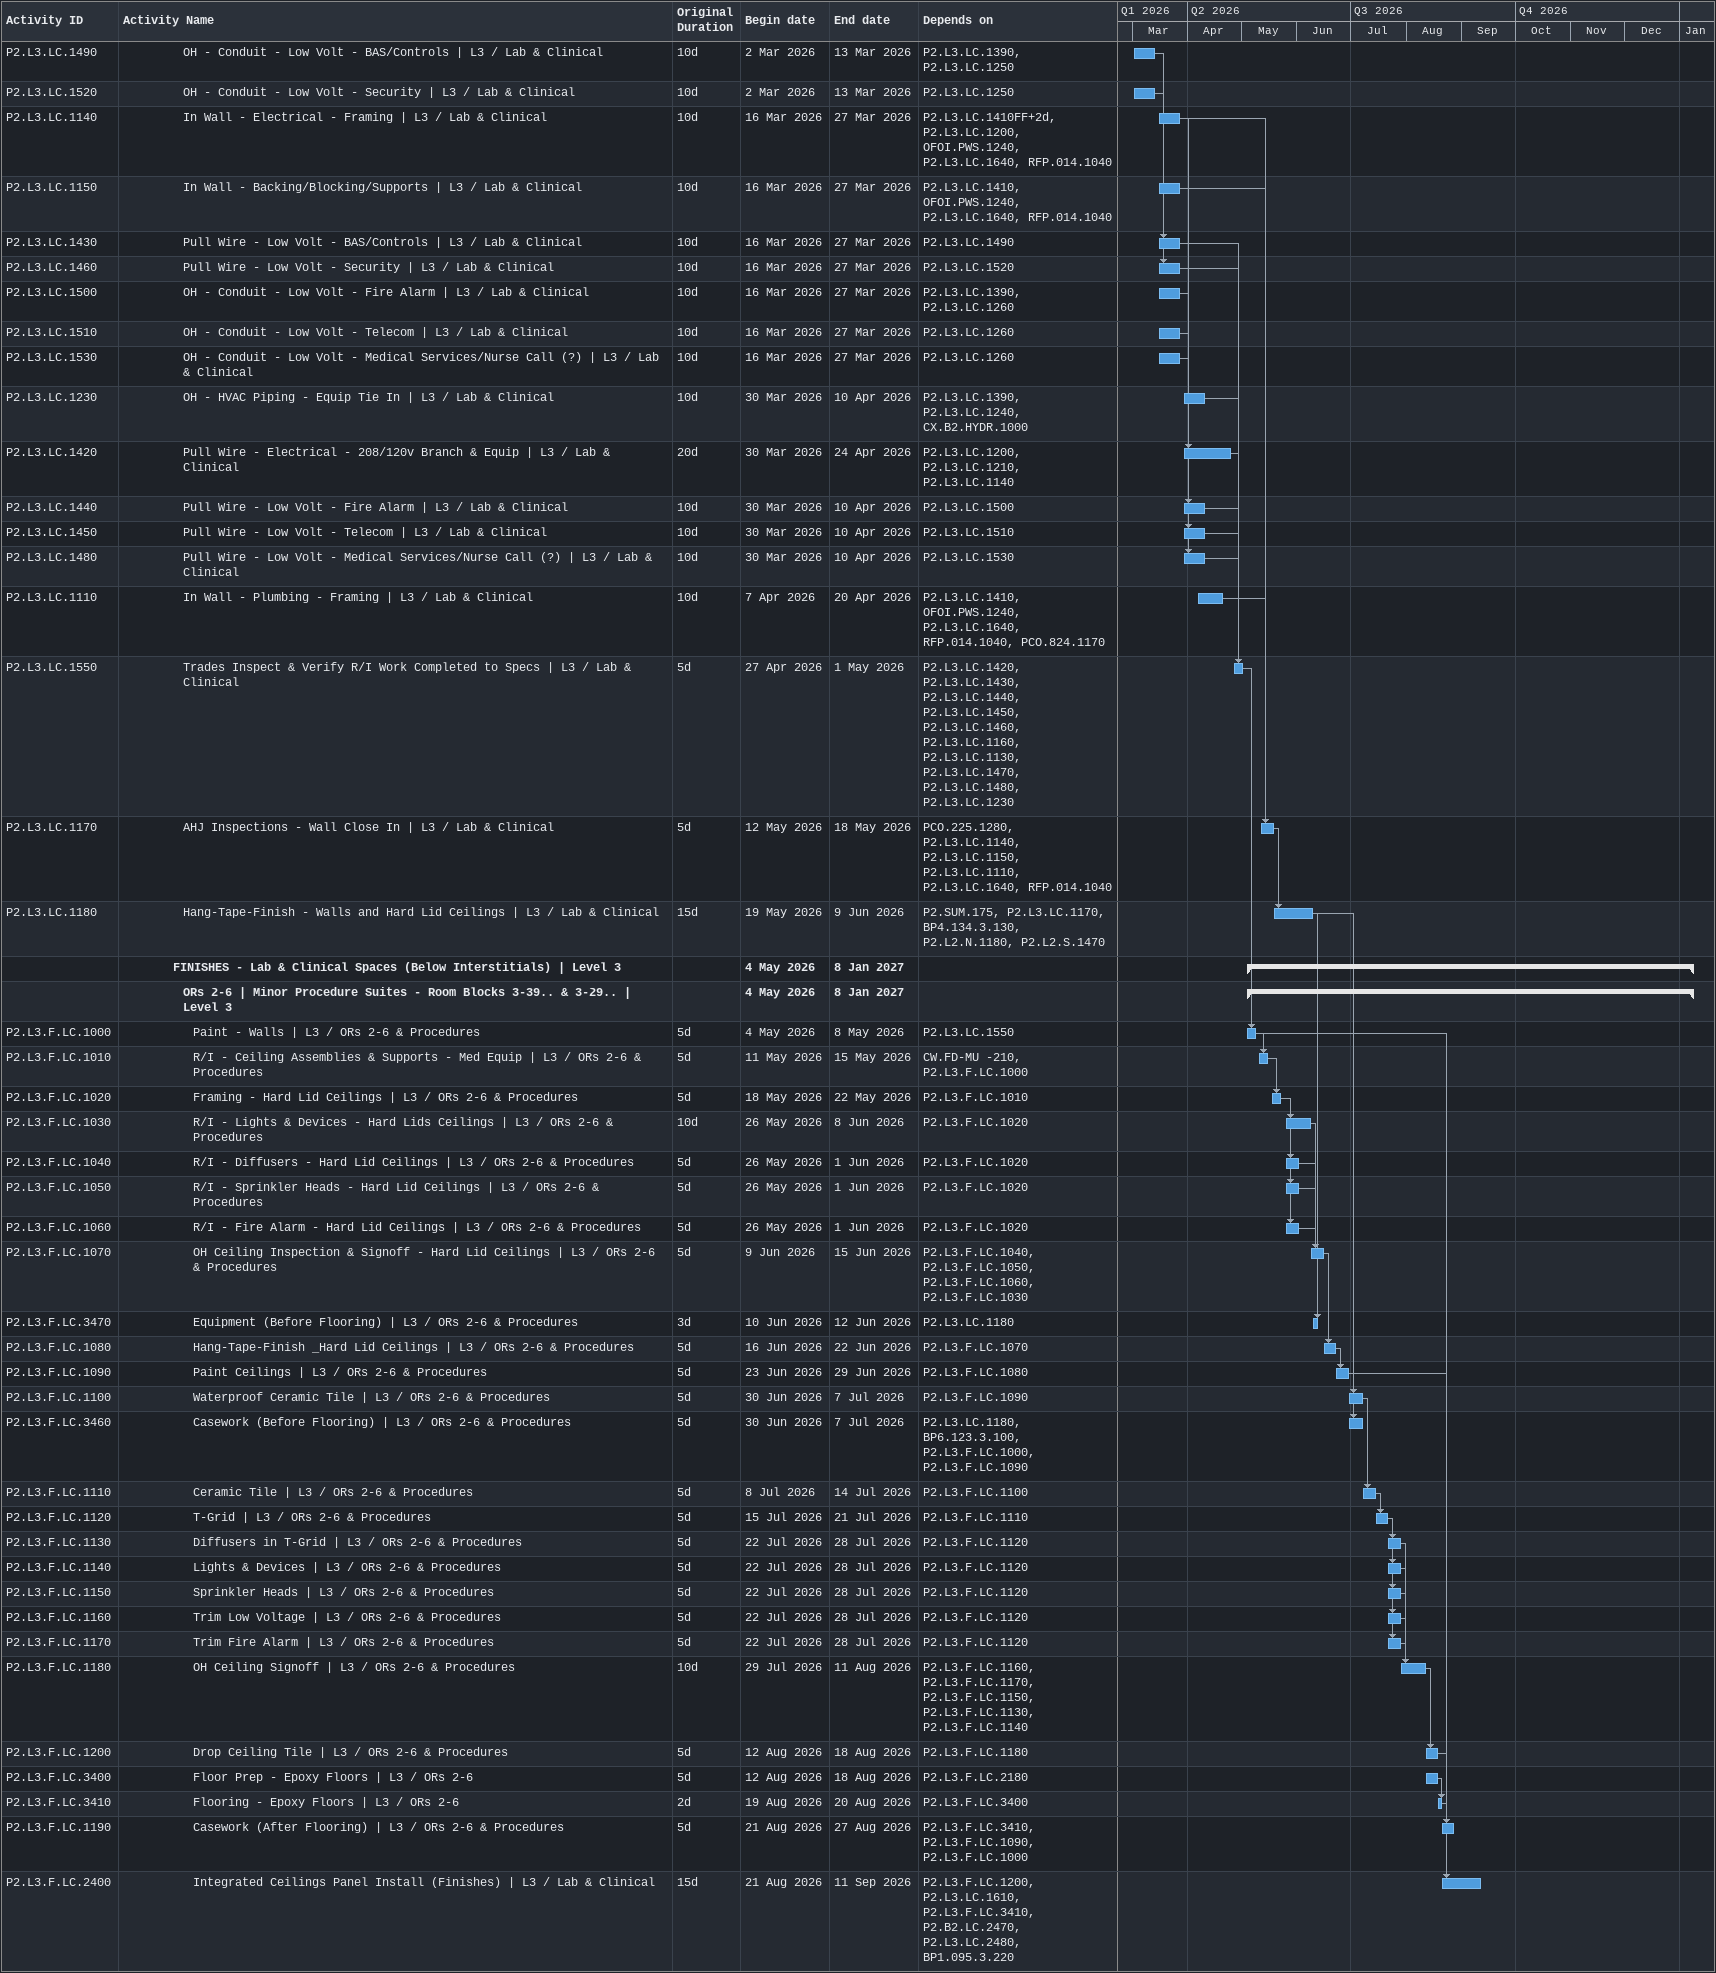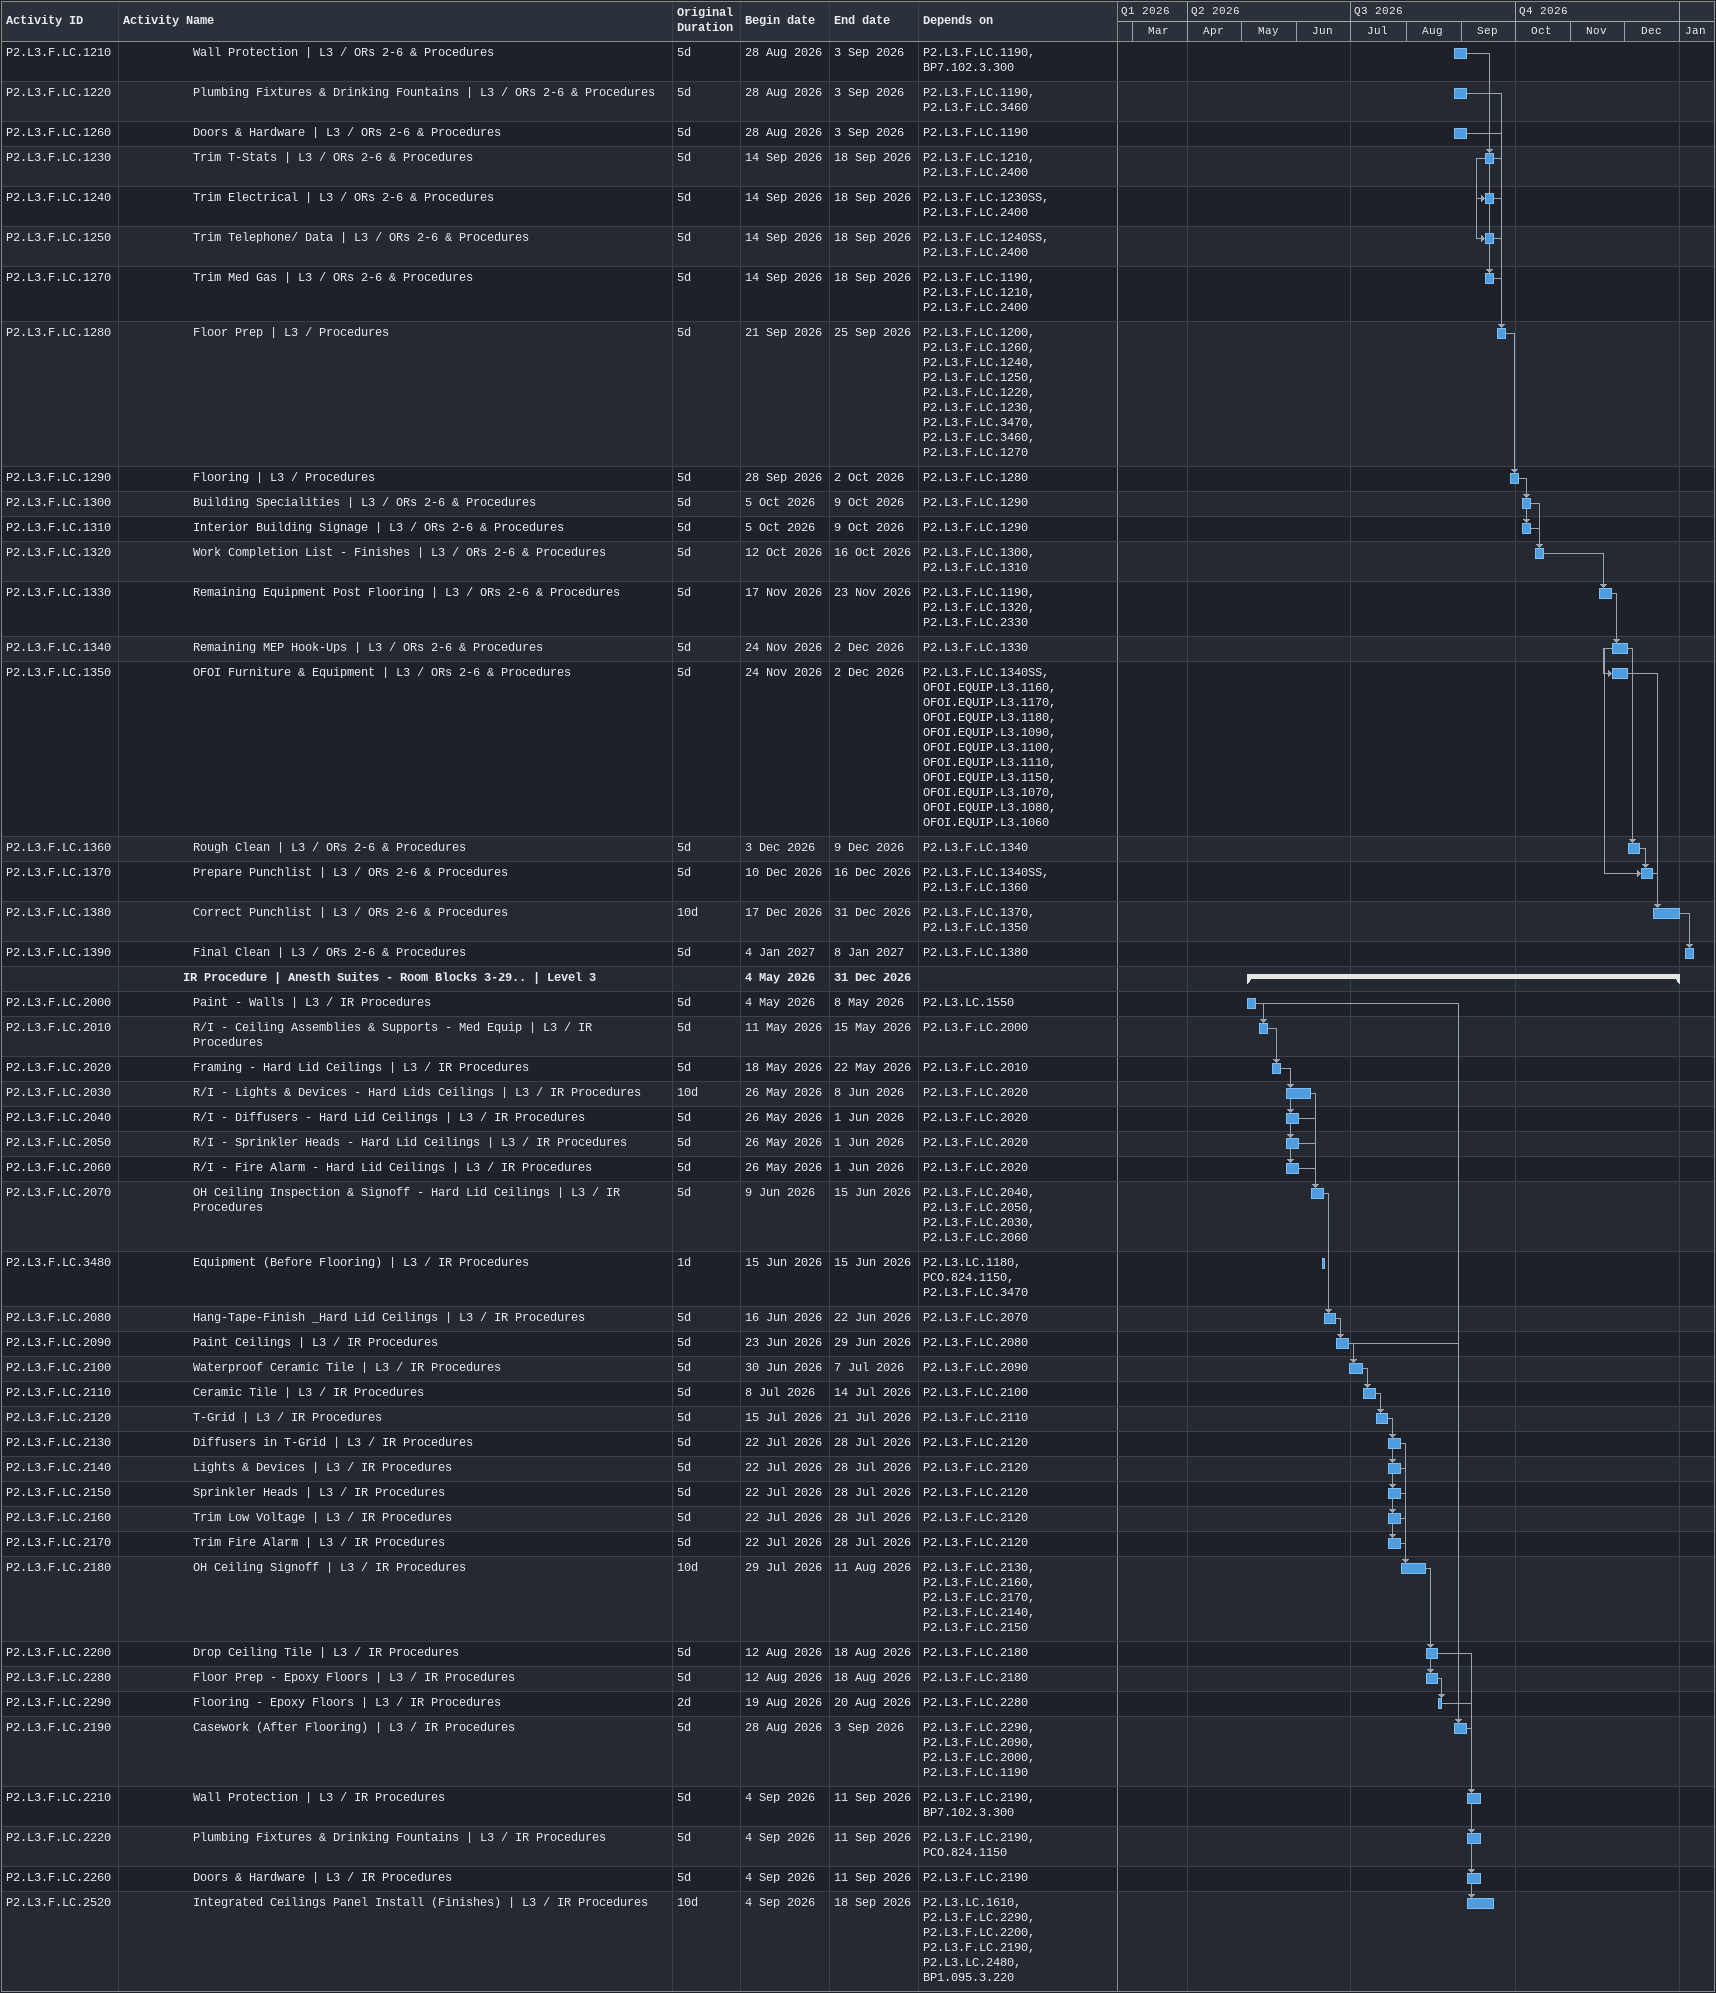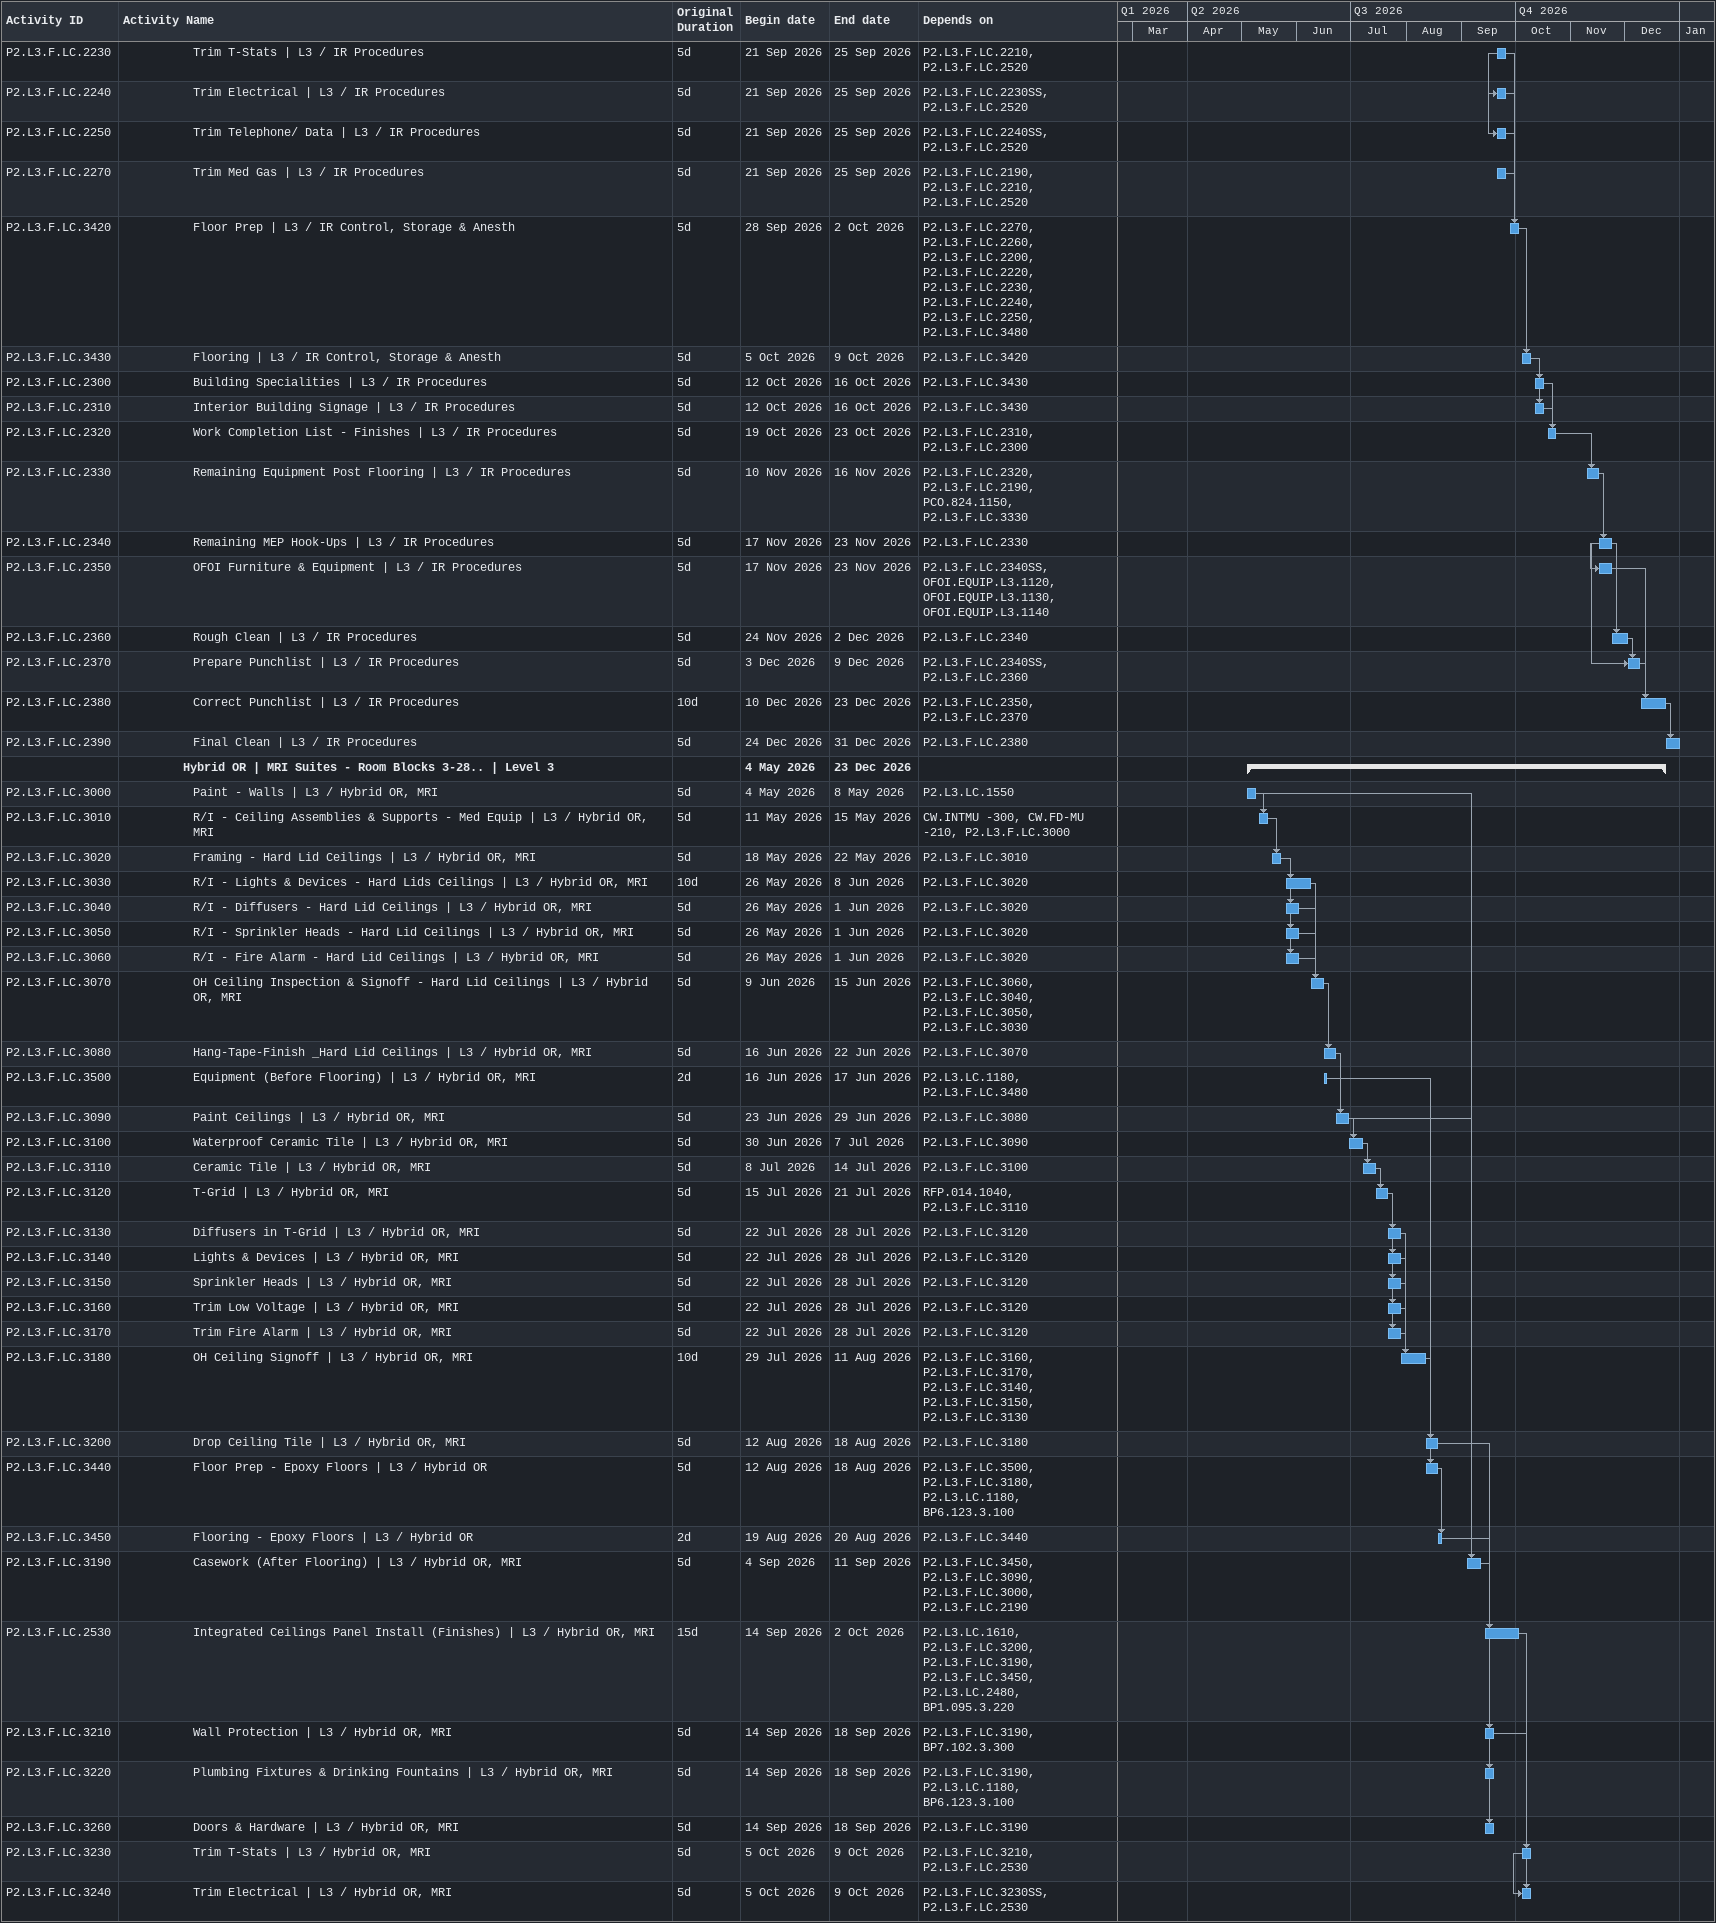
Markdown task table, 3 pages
| ID | Level | Task | Original duration | Start | Finish | Predecessors |
|---|---|---|---|---|---|---|
| P2.L3.LC.1490 | 7 | OH - Conduit - Low Volt - BAS/Controls \| L3 / Lab & Clinical | 10d | 2026-03-02 | 2026-03-13 | P2.L3.LC.1390, P2.L3.LC.1250 |
| P2.L3.LC.1520 | 7 | OH - Conduit - Low Volt - Security \| L3 / Lab & Clinical | 10d | 2026-03-02 | 2026-03-13 | P2.L3.LC.1250 |
| P2.L3.LC.1140 | 7 | In Wall - Electrical - Framing \| L3 / Lab & Clinical | 10d | 2026-03-16 | 2026-03-27 | P2.L3.LC.1410FF+2d, P2.L3.LC.1200, OFOI.PWS.1240, P2.L3.LC.1640, RFP.014.1040 |
| P2.L3.LC.1150 | 7 | In Wall - Backing/Blocking/Supports \| L3 / Lab & Clinical | 10d | 2026-03-16 | 2026-03-27 | P2.L3.LC.1410, OFOI.PWS.1240, P2.L3.LC.1640, RFP.014.1040 |
| P2.L3.LC.1430 | 7 | Pull Wire - Low Volt - BAS/Controls \| L3 / Lab & Clinical | 10d | 2026-03-16 | 2026-03-27 | P2.L3.LC.1490 |
| P2.L3.LC.1460 | 7 | Pull Wire - Low Volt - Security \| L3 / Lab & Clinical | 10d | 2026-03-16 | 2026-03-27 | P2.L3.LC.1520 |
| P2.L3.LC.1500 | 7 | OH - Conduit - Low Volt - Fire Alarm \| L3 / Lab & Clinical | 10d | 2026-03-16 | 2026-03-27 | P2.L3.LC.1390, P2.L3.LC.1260 |
| P2.L3.LC.1510 | 7 | OH - Conduit - Low Volt - Telecom \| L3 / Lab & Clinical | 10d | 2026-03-16 | 2026-03-27 | P2.L3.LC.1260 |
| P2.L3.LC.1530 | 7 | OH - Conduit - Low Volt - Medical Services/Nurse Call (?) \| L3 / Lab & Clinical | 10d | 2026-03-16 | 2026-03-27 | P2.L3.LC.1260 |
| P2.L3.LC.1230 | 7 | OH - HVAC Piping - Equip Tie In \| L3 / Lab & Clinical | 10d | 2026-03-30 | 2026-04-10 | P2.L3.LC.1390, P2.L3.LC.1240, CX.B2.HYDR.1000 |
| P2.L3.LC.1420 | 7 | Pull Wire - Electrical - 208/120v Branch & Equip \| L3 / Lab & Clinical | 20d | 2026-03-30 | 2026-04-24 | P2.L3.LC.1200, P2.L3.LC.1210, P2.L3.LC.1140 |
| P2.L3.LC.1440 | 7 | Pull Wire - Low Volt - Fire Alarm \| L3 / Lab & Clinical | 10d | 2026-03-30 | 2026-04-10 | P2.L3.LC.1500 |
| P2.L3.LC.1450 | 7 | Pull Wire - Low Volt - Telecom \| L3 / Lab & Clinical | 10d | 2026-03-30 | 2026-04-10 | P2.L3.LC.1510 |
| P2.L3.LC.1480 | 7 | Pull Wire - Low Volt - Medical Services/Nurse Call (?) \| L3 / Lab & Clinical | 10d | 2026-03-30 | 2026-04-10 | P2.L3.LC.1530 |
| P2.L3.LC.1110 | 7 | In Wall - Plumbing - Framing \| L3 / Lab & Clinical | 10d | 2026-04-07 | 2026-04-20 | P2.L3.LC.1410, OFOI.PWS.1240, P2.L3.LC.1640, RFP.014.1040, PCO.824.1170 |
| P2.L3.LC.1550 | 7 | Trades Inspect & Verify R/I Work Completed to Specs \| L3 / Lab & Clinical | 5d | 2026-04-27 | 2026-05-01 | P2.L3.LC.1420, P2.L3.LC.1430, P2.L3.LC.1440, P2.L3.LC.1450, P2.L3.LC.1460, P2.L3.LC.1160, P2.L3.LC.1130, P2.L3.LC.1470, P2.L3.LC.1480, P2.L3.LC.1230 |
| P2.L3.LC.1170 | 7 | AHJ Inspections - Wall Close In \| L3 / Lab & Clinical | 5d | 2026-05-12 | 2026-05-18 | PCO.225.1280, P2.L3.LC.1140, P2.L3.LC.1150, P2.L3.LC.1110, P2.L3.LC.1640, RFP.014.1040 |
| P2.L3.LC.1180 | 7 | Hang-Tape-Finish - Walls and Hard Lid Ceilings \| L3 / Lab & Clinical | 15d | 2026-05-19 | 2026-06-09 | P2.SUM.175, P2.L3.LC.1170, BP4.134.3.130, P2.L2.N.1180, P2.L2.S.1470 |
|  | 6 | **FINISHES - Lab & Clinical Spaces (Below Interstitials) \| Level 3** |  | 2026-05-04 | 2027-01-08 |  |
|  | 7 | **ORs 2-6 \| Minor Procedure Suites - Room Blocks 3-39.. & 3-29.. \| Level 3** |  | 2026-05-04 | 2027-01-08 |  |
| P2.L3.F.LC.1000 | 8 | Paint - Walls \| L3 / ORs 2-6 & Procedures | 5d | 2026-05-04 | 2026-05-08 | P2.L3.LC.1550 |
| P2.L3.F.LC.1010 | 8 | R/I - Ceiling Assemblies & Supports - Med Equip \| L3 / ORs 2-6 & Procedures | 5d | 2026-05-11 | 2026-05-15 | CW.FD-MU -210, P2.L3.F.LC.1000 |
| P2.L3.F.LC.1020 | 8 | Framing - Hard Lid Ceilings \| L3 / ORs 2-6 & Procedures | 5d | 2026-05-18 | 2026-05-22 | P2.L3.F.LC.1010 |
| P2.L3.F.LC.1030 | 8 | R/I - Lights & Devices - Hard Lids Ceilings \| L3 / ORs 2-6 & Procedures | 10d | 2026-05-26 | 2026-06-08 | P2.L3.F.LC.1020 |
| P2.L3.F.LC.1040 | 8 | R/I - Diffusers - Hard Lid Ceilings \| L3 / ORs 2-6 & Procedures | 5d | 2026-05-26 | 2026-06-01 | P2.L3.F.LC.1020 |
| P2.L3.F.LC.1050 | 8 | R/I - Sprinkler Heads - Hard Lid Ceilings \| L3 / ORs 2-6 & Procedures | 5d | 2026-05-26 | 2026-06-01 | P2.L3.F.LC.1020 |
| P2.L3.F.LC.1060 | 8 | R/I - Fire Alarm - Hard Lid Ceilings \| L3 / ORs 2-6 & Procedures | 5d | 2026-05-26 | 2026-06-01 | P2.L3.F.LC.1020 |
| P2.L3.F.LC.1070 | 8 | OH Ceiling Inspection & Signoff - Hard Lid Ceilings \| L3 / ORs 2-6 & Procedures | 5d | 2026-06-09 | 2026-06-15 | P2.L3.F.LC.1040, P2.L3.F.LC.1050, P2.L3.F.LC.1060, P2.L3.F.LC.1030 |
| P2.L3.F.LC.3470 | 8 | Equipment (Before Flooring) \| L3 / ORs 2-6 & Procedures | 3d | 2026-06-10 | 2026-06-12 | P2.L3.LC.1180 |
| P2.L3.F.LC.1080 | 8 | Hang-Tape-Finish _Hard Lid Ceilings \| L3 / ORs 2-6 & Procedures | 5d | 2026-06-16 | 2026-06-22 | P2.L3.F.LC.1070 |
| P2.L3.F.LC.1090 | 8 | Paint Ceilings \| L3 / ORs 2-6 & Procedures | 5d | 2026-06-23 | 2026-06-29 | P2.L3.F.LC.1080 |
| P2.L3.F.LC.1100 | 8 | Waterproof Ceramic Tile \| L3 / ORs 2-6 & Procedures | 5d | 2026-06-30 | 2026-07-07 | P2.L3.F.LC.1090 |
| P2.L3.F.LC.3460 | 8 | Casework (Before Flooring) \| L3 / ORs 2-6 & Procedures | 5d | 2026-06-30 | 2026-07-07 | P2.L3.LC.1180, BP6.123.3.100, P2.L3.F.LC.1000, P2.L3.F.LC.1090 |
| P2.L3.F.LC.1110 | 8 | Ceramic Tile \| L3 / ORs 2-6 & Procedures | 5d | 2026-07-08 | 2026-07-14 | P2.L3.F.LC.1100 |
| P2.L3.F.LC.1120 | 8 | T-Grid \| L3 / ORs 2-6 & Procedures | 5d | 2026-07-15 | 2026-07-21 | P2.L3.F.LC.1110 |
| P2.L3.F.LC.1130 | 8 | Diffusers in T-Grid \| L3 / ORs 2-6 & Procedures | 5d | 2026-07-22 | 2026-07-28 | P2.L3.F.LC.1120 |
| P2.L3.F.LC.1140 | 8 | Lights & Devices \| L3 / ORs 2-6 & Procedures | 5d | 2026-07-22 | 2026-07-28 | P2.L3.F.LC.1120 |
| P2.L3.F.LC.1150 | 8 | Sprinkler Heads \| L3 / ORs 2-6 & Procedures | 5d | 2026-07-22 | 2026-07-28 | P2.L3.F.LC.1120 |
| P2.L3.F.LC.1160 | 8 | Trim Low Voltage \| L3 / ORs 2-6 & Procedures | 5d | 2026-07-22 | 2026-07-28 | P2.L3.F.LC.1120 |
| P2.L3.F.LC.1170 | 8 | Trim Fire Alarm \| L3 / ORs 2-6 & Procedures | 5d | 2026-07-22 | 2026-07-28 | P2.L3.F.LC.1120 |
| P2.L3.F.LC.1180 | 8 | OH Ceiling Signoff \| L3 / ORs 2-6 & Procedures | 10d | 2026-07-29 | 2026-08-11 | P2.L3.F.LC.1160, P2.L3.F.LC.1170, P2.L3.F.LC.1150, P2.L3.F.LC.1130, P2.L3.F.LC.1140 |
| P2.L3.F.LC.1200 | 8 | Drop Ceiling Tile \| L3 / ORs 2-6 & Procedures | 5d | 2026-08-12 | 2026-08-18 | P2.L3.F.LC.1180 |
| P2.L3.F.LC.3400 | 8 | Floor Prep - Epoxy Floors \| L3 / ORs 2-6 | 5d | 2026-08-12 | 2026-08-18 | P2.L3.F.LC.2180 |
| P2.L3.F.LC.3410 | 8 | Flooring - Epoxy Floors \| L3 / ORs 2-6 | 2d | 2026-08-19 | 2026-08-20 | P2.L3.F.LC.3400 |
| P2.L3.F.LC.1190 | 8 | Casework (After Flooring) \| L3 / ORs 2-6 & Procedures | 5d | 2026-08-21 | 2026-08-27 | P2.L3.F.LC.3410, P2.L3.F.LC.1090, P2.L3.F.LC.1000 |
| P2.L3.F.LC.2400 | 8 | Integrated Ceilings Panel Install (Finishes) \| L3 / Lab & Clinical | 15d | 2026-08-21 | 2026-09-11 | P2.L3.F.LC.1200, P2.L3.LC.1610, P2.L3.F.LC.3410, P2.B2.LC.2470, P2.L3.LC.2480, BP1.095.3.220 |
| P2.L3.F.LC.1210 | 8 | Wall Protection \| L3 / ORs 2-6 & Procedures | 5d | 2026-08-28 | 2026-09-03 | P2.L3.F.LC.1190, BP7.102.3.300 |
| P2.L3.F.LC.1220 | 8 | Plumbing Fixtures & Drinking Fountains \| L3 / ORs 2-6 & Procedures | 5d | 2026-08-28 | 2026-09-03 | P2.L3.F.LC.1190, P2.L3.F.LC.3460 |
| P2.L3.F.LC.1260 | 8 | Doors & Hardware \| L3 / ORs 2-6 & Procedures | 5d | 2026-08-28 | 2026-09-03 | P2.L3.F.LC.1190 |
| P2.L3.F.LC.1230 | 8 | Trim T-Stats \| L3 / ORs 2-6 & Procedures | 5d | 2026-09-14 | 2026-09-18 | P2.L3.F.LC.1210, P2.L3.F.LC.2400 |
| P2.L3.F.LC.1240 | 8 | Trim Electrical \| L3 / ORs 2-6 & Procedures | 5d | 2026-09-14 | 2026-09-18 | P2.L3.F.LC.1230SS, P2.L3.F.LC.2400 |
| P2.L3.F.LC.1250 | 8 | Trim Telephone/ Data \| L3 / ORs 2-6 & Procedures | 5d | 2026-09-14 | 2026-09-18 | P2.L3.F.LC.1240SS, P2.L3.F.LC.2400 |
| P2.L3.F.LC.1270 | 8 | Trim Med Gas \| L3 / ORs 2-6 & Procedures | 5d | 2026-09-14 | 2026-09-18 | P2.L3.F.LC.1190, P2.L3.F.LC.1210, P2.L3.F.LC.2400 |
| P2.L3.F.LC.1280 | 8 | Floor Prep \| L3 / Procedures | 5d | 2026-09-21 | 2026-09-25 | P2.L3.F.LC.1200, P2.L3.F.LC.1260, P2.L3.F.LC.1240, P2.L3.F.LC.1250, P2.L3.F.LC.1220, P2.L3.F.LC.1230, P2.L3.F.LC.3470, P2.L3.F.LC.3460, P2.L3.F.LC.1270 |
| P2.L3.F.LC.1290 | 8 | Flooring \| L3 / Procedures | 5d | 2026-09-28 | 2026-10-02 | P2.L3.F.LC.1280 |
| P2.L3.F.LC.1300 | 8 | Building Specialities \| L3 / ORs 2-6 & Procedures | 5d | 2026-10-05 | 2026-10-09 | P2.L3.F.LC.1290 |
| P2.L3.F.LC.1310 | 8 | Interior Building Signage \| L3 / ORs 2-6 & Procedures | 5d | 2026-10-05 | 2026-10-09 | P2.L3.F.LC.1290 |
| P2.L3.F.LC.1320 | 8 | Work Completion List - Finishes \| L3 / ORs 2-6 & Procedures | 5d | 2026-10-12 | 2026-10-16 | P2.L3.F.LC.1300, P2.L3.F.LC.1310 |
| P2.L3.F.LC.1330 | 8 | Remaining Equipment Post Flooring \| L3 / ORs 2-6 & Procedures | 5d | 2026-11-17 | 2026-11-23 | P2.L3.F.LC.1190, P2.L3.F.LC.1320, P2.L3.F.LC.2330 |
| P2.L3.F.LC.1340 | 8 | Remaining MEP Hook-Ups \| L3 / ORs 2-6 & Procedures | 5d | 2026-11-24 | 2026-12-02 | P2.L3.F.LC.1330 |
| P2.L3.F.LC.1350 | 8 | OFOI Furniture & Equipment \| L3 / ORs 2-6 & Procedures | 5d | 2026-11-24 | 2026-12-02 | P2.L3.F.LC.1340SS, OFOI.EQUIP.L3.1160, OFOI.EQUIP.L3.1170, OFOI.EQUIP.L3.1180, OFOI.EQUIP.L3.1090, OFOI.EQUIP.L3.1100, OFOI.EQUIP.L3.1110, OFOI.EQUIP.L3.1150, OFOI.EQUIP.L3.1070, OFOI.EQUIP.L3.1080, OFOI.EQUIP.L3.1060 |
| P2.L3.F.LC.1360 | 8 | Rough Clean \| L3 / ORs 2-6 & Procedures | 5d | 2026-12-03 | 2026-12-09 | P2.L3.F.LC.1340 |
| P2.L3.F.LC.1370 | 8 | Prepare Punchlist \| L3 / ORs 2-6 & Procedures | 5d | 2026-12-10 | 2026-12-16 | P2.L3.F.LC.1340SS, P2.L3.F.LC.1360 |
| P2.L3.F.LC.1380 | 8 | Correct Punchlist \| L3 / ORs 2-6 & Procedures | 10d | 2026-12-17 | 2026-12-31 | P2.L3.F.LC.1370, P2.L3.F.LC.1350 |
| P2.L3.F.LC.1390 | 8 | Final Clean \| L3 / ORs 2-6 & Procedures | 5d | 2027-01-04 | 2027-01-08 | P2.L3.F.LC.1380 |
|  | 7 | **IR Procedure \| Anesth Suites - Room Blocks 3-29.. \| Level 3** |  | 2026-05-04 | 2026-12-31 |  |
| P2.L3.F.LC.2000 | 8 | Paint - Walls \| L3 / IR Procedures | 5d | 2026-05-04 | 2026-05-08 | P2.L3.LC.1550 |
| P2.L3.F.LC.2010 | 8 | R/I - Ceiling Assemblies & Supports - Med Equip \| L3 / IR Procedures | 5d | 2026-05-11 | 2026-05-15 | P2.L3.F.LC.2000 |
| P2.L3.F.LC.2020 | 8 | Framing - Hard Lid Ceilings \| L3 / IR Procedures | 5d | 2026-05-18 | 2026-05-22 | P2.L3.F.LC.2010 |
| P2.L3.F.LC.2030 | 8 | R/I - Lights & Devices - Hard Lids Ceilings \| L3 / IR Procedures | 10d | 2026-05-26 | 2026-06-08 | P2.L3.F.LC.2020 |
| P2.L3.F.LC.2040 | 8 | R/I - Diffusers - Hard Lid Ceilings \| L3 / IR Procedures | 5d | 2026-05-26 | 2026-06-01 | P2.L3.F.LC.2020 |
| P2.L3.F.LC.2050 | 8 | R/I - Sprinkler Heads - Hard Lid Ceilings \| L3 / IR Procedures | 5d | 2026-05-26 | 2026-06-01 | P2.L3.F.LC.2020 |
| P2.L3.F.LC.2060 | 8 | R/I - Fire Alarm - Hard Lid Ceilings \| L3 / IR Procedures | 5d | 2026-05-26 | 2026-06-01 | P2.L3.F.LC.2020 |
| P2.L3.F.LC.2070 | 8 | OH Ceiling Inspection & Signoff - Hard Lid Ceilings \| L3 / IR Procedures | 5d | 2026-06-09 | 2026-06-15 | P2.L3.F.LC.2040, P2.L3.F.LC.2050, P2.L3.F.LC.2030, P2.L3.F.LC.2060 |
| P2.L3.F.LC.3480 | 8 | Equipment (Before Flooring) \| L3 / IR Procedures | 1d | 2026-06-15 | 2026-06-15 | P2.L3.LC.1180, PCO.824.1150, P2.L3.F.LC.3470 |
| P2.L3.F.LC.2080 | 8 | Hang-Tape-Finish _Hard Lid Ceilings \| L3 / IR Procedures | 5d | 2026-06-16 | 2026-06-22 | P2.L3.F.LC.2070 |
| P2.L3.F.LC.2090 | 8 | Paint Ceilings \| L3 / IR Procedures | 5d | 2026-06-23 | 2026-06-29 | P2.L3.F.LC.2080 |
| P2.L3.F.LC.2100 | 8 | Waterproof Ceramic Tile \| L3 / IR Procedures | 5d | 2026-06-30 | 2026-07-07 | P2.L3.F.LC.2090 |
| P2.L3.F.LC.2110 | 8 | Ceramic Tile \| L3 / IR Procedures | 5d | 2026-07-08 | 2026-07-14 | P2.L3.F.LC.2100 |
| P2.L3.F.LC.2120 | 8 | T-Grid \| L3 / IR Procedures | 5d | 2026-07-15 | 2026-07-21 | P2.L3.F.LC.2110 |
| P2.L3.F.LC.2130 | 8 | Diffusers in T-Grid \| L3 / IR Procedures | 5d | 2026-07-22 | 2026-07-28 | P2.L3.F.LC.2120 |
| P2.L3.F.LC.2140 | 8 | Lights & Devices \| L3 / IR Procedures | 5d | 2026-07-22 | 2026-07-28 | P2.L3.F.LC.2120 |
| P2.L3.F.LC.2150 | 8 | Sprinkler Heads \| L3 / IR Procedures | 5d | 2026-07-22 | 2026-07-28 | P2.L3.F.LC.2120 |
| P2.L3.F.LC.2160 | 8 | Trim Low Voltage \| L3 / IR Procedures | 5d | 2026-07-22 | 2026-07-28 | P2.L3.F.LC.2120 |
| P2.L3.F.LC.2170 | 8 | Trim Fire Alarm \| L3 / IR Procedures | 5d | 2026-07-22 | 2026-07-28 | P2.L3.F.LC.2120 |
| P2.L3.F.LC.2180 | 8 | OH Ceiling Signoff \| L3 / IR Procedures | 10d | 2026-07-29 | 2026-08-11 | P2.L3.F.LC.2130, P2.L3.F.LC.2160, P2.L3.F.LC.2170, P2.L3.F.LC.2140, P2.L3.F.LC.2150 |
| P2.L3.F.LC.2200 | 8 | Drop Ceiling Tile \| L3 / IR Procedures | 5d | 2026-08-12 | 2026-08-18 | P2.L3.F.LC.2180 |
| P2.L3.F.LC.2280 | 8 | Floor Prep - Epoxy Floors \| L3 / IR Procedures | 5d | 2026-08-12 | 2026-08-18 | P2.L3.F.LC.2180 |
| P2.L3.F.LC.2290 | 8 | Flooring - Epoxy Floors \| L3 / IR Procedures | 2d | 2026-08-19 | 2026-08-20 | P2.L3.F.LC.2280 |
| P2.L3.F.LC.2190 | 8 | Casework (After Flooring) \| L3 / IR Procedures | 5d | 2026-08-28 | 2026-09-03 | P2.L3.F.LC.2290, P2.L3.F.LC.2090, P2.L3.F.LC.2000, P2.L3.F.LC.1190 |
| P2.L3.F.LC.2210 | 8 | Wall Protection \| L3 / IR Procedures | 5d | 2026-09-04 | 2026-09-11 | P2.L3.F.LC.2190, BP7.102.3.300 |
| P2.L3.F.LC.2220 | 8 | Plumbing Fixtures & Drinking Fountains \| L3 / IR Procedures | 5d | 2026-09-04 | 2026-09-11 | P2.L3.F.LC.2190, PCO.824.1150 |
| P2.L3.F.LC.2260 | 8 | Doors & Hardware \| L3 / IR Procedures | 5d | 2026-09-04 | 2026-09-11 | P2.L3.F.LC.2190 |
| P2.L3.F.LC.2520 | 8 | Integrated Ceilings Panel Install (Finishes) \| L3 / IR Procedures | 10d | 2026-09-04 | 2026-09-18 | P2.L3.LC.1610, P2.L3.F.LC.2290, P2.L3.F.LC.2200, P2.L3.F.LC.2190, P2.L3.LC.2480, BP1.095.3.220 |
| P2.L3.F.LC.2230 | 8 | Trim T-Stats \| L3 / IR Procedures | 5d | 2026-09-21 | 2026-09-25 | P2.L3.F.LC.2210, P2.L3.F.LC.2520 |
| P2.L3.F.LC.2240 | 8 | Trim Electrical \| L3 / IR Procedures | 5d | 2026-09-21 | 2026-09-25 | P2.L3.F.LC.2230SS, P2.L3.F.LC.2520 |
| P2.L3.F.LC.2250 | 8 | Trim Telephone/ Data \| L3 / IR Procedures | 5d | 2026-09-21 | 2026-09-25 | P2.L3.F.LC.2240SS, P2.L3.F.LC.2520 |
| P2.L3.F.LC.2270 | 8 | Trim Med Gas \| L3 / IR Procedures | 5d | 2026-09-21 | 2026-09-25 | P2.L3.F.LC.2190, P2.L3.F.LC.2210, P2.L3.F.LC.2520 |
| P2.L3.F.LC.3420 | 8 | Floor Prep \| L3 / IR Control, Storage & Anesth | 5d | 2026-09-28 | 2026-10-02 | P2.L3.F.LC.2270, P2.L3.F.LC.2260, P2.L3.F.LC.2200, P2.L3.F.LC.2220, P2.L3.F.LC.2230, P2.L3.F.LC.2240, P2.L3.F.LC.2250, P2.L3.F.LC.3480 |
| P2.L3.F.LC.3430 | 8 | Flooring \| L3 / IR Control, Storage & Anesth | 5d | 2026-10-05 | 2026-10-09 | P2.L3.F.LC.3420 |
| P2.L3.F.LC.2300 | 8 | Building Specialities \| L3 / IR Procedures | 5d | 2026-10-12 | 2026-10-16 | P2.L3.F.LC.3430 |
| P2.L3.F.LC.2310 | 8 | Interior Building Signage \| L3 / IR Procedures | 5d | 2026-10-12 | 2026-10-16 | P2.L3.F.LC.3430 |
| P2.L3.F.LC.2320 | 8 | Work Completion List - Finishes \| L3 / IR Procedures | 5d | 2026-10-19 | 2026-10-23 | P2.L3.F.LC.2310, P2.L3.F.LC.2300 |
| P2.L3.F.LC.2330 | 8 | Remaining Equipment Post Flooring \| L3 / IR Procedures | 5d | 2026-11-10 | 2026-11-16 | P2.L3.F.LC.2320, P2.L3.F.LC.2190, PCO.824.1150, P2.L3.F.LC.3330 |
| P2.L3.F.LC.2340 | 8 | Remaining MEP Hook-Ups \| L3 / IR Procedures | 5d | 2026-11-17 | 2026-11-23 | P2.L3.F.LC.2330 |
| P2.L3.F.LC.2350 | 8 | OFOI Furniture & Equipment \| L3 / IR Procedures | 5d | 2026-11-17 | 2026-11-23 | P2.L3.F.LC.2340SS, OFOI.EQUIP.L3.1120, OFOI.EQUIP.L3.1130, OFOI.EQUIP.L3.1140 |
| P2.L3.F.LC.2360 | 8 | Rough Clean \| L3 / IR Procedures | 5d | 2026-11-24 | 2026-12-02 | P2.L3.F.LC.2340 |
| P2.L3.F.LC.2370 | 8 | Prepare Punchlist \| L3 / IR Procedures | 5d | 2026-12-03 | 2026-12-09 | P2.L3.F.LC.2340SS, P2.L3.F.LC.2360 |
| P2.L3.F.LC.2380 | 8 | Correct Punchlist \| L3 / IR Procedures | 10d | 2026-12-10 | 2026-12-23 | P2.L3.F.LC.2350, P2.L3.F.LC.2370 |
| P2.L3.F.LC.2390 | 8 | Final Clean \| L3 / IR Procedures | 5d | 2026-12-24 | 2026-12-31 | P2.L3.F.LC.2380 |
|  | 7 | **Hybrid OR \| MRI Suites - Room Blocks 3-28.. \| Level 3** |  | 2026-05-04 | 2026-12-23 |  |
| P2.L3.F.LC.3000 | 8 | Paint - Walls \| L3 / Hybrid OR, MRI | 5d | 2026-05-04 | 2026-05-08 | P2.L3.LC.1550 |
| P2.L3.F.LC.3010 | 8 | R/I - Ceiling Assemblies & Supports - Med Equip \| L3 / Hybrid OR, MRI | 5d | 2026-05-11 | 2026-05-15 | CW.INTMU -300, CW.FD-MU -210, P2.L3.F.LC.3000 |
| P2.L3.F.LC.3020 | 8 | Framing - Hard Lid Ceilings \| L3 / Hybrid OR, MRI | 5d | 2026-05-18 | 2026-05-22 | P2.L3.F.LC.3010 |
| P2.L3.F.LC.3030 | 8 | R/I - Lights & Devices - Hard Lids Ceilings \| L3 / Hybrid OR, MRI | 10d | 2026-05-26 | 2026-06-08 | P2.L3.F.LC.3020 |
| P2.L3.F.LC.3040 | 8 | R/I - Diffusers - Hard Lid Ceilings \| L3 / Hybrid OR, MRI | 5d | 2026-05-26 | 2026-06-01 | P2.L3.F.LC.3020 |
| P2.L3.F.LC.3050 | 8 | R/I - Sprinkler Heads - Hard Lid Ceilings \| L3 / Hybrid OR, MRI | 5d | 2026-05-26 | 2026-06-01 | P2.L3.F.LC.3020 |
| P2.L3.F.LC.3060 | 8 | R/I - Fire Alarm - Hard Lid Ceilings \| L3 / Hybrid OR, MRI | 5d | 2026-05-26 | 2026-06-01 | P2.L3.F.LC.3020 |
| P2.L3.F.LC.3070 | 8 | OH Ceiling Inspection & Signoff - Hard Lid Ceilings \| L3 / Hybrid OR, MRI | 5d | 2026-06-09 | 2026-06-15 | P2.L3.F.LC.3060, P2.L3.F.LC.3040, P2.L3.F.LC.3050, P2.L3.F.LC.3030 |
| P2.L3.F.LC.3080 | 8 | Hang-Tape-Finish _Hard Lid Ceilings \| L3 / Hybrid OR, MRI | 5d | 2026-06-16 | 2026-06-22 | P2.L3.F.LC.3070 |
| P2.L3.F.LC.3500 | 8 | Equipment (Before Flooring) \| L3 / Hybrid OR, MRI | 2d | 2026-06-16 | 2026-06-17 | P2.L3.LC.1180, P2.L3.F.LC.3480 |
| P2.L3.F.LC.3090 | 8 | Paint Ceilings \| L3 / Hybrid OR, MRI | 5d | 2026-06-23 | 2026-06-29 | P2.L3.F.LC.3080 |
| P2.L3.F.LC.3100 | 8 | Waterproof Ceramic Tile \| L3 / Hybrid OR, MRI | 5d | 2026-06-30 | 2026-07-07 | P2.L3.F.LC.3090 |
| P2.L3.F.LC.3110 | 8 | Ceramic Tile \| L3 / Hybrid OR, MRI | 5d | 2026-07-08 | 2026-07-14 | P2.L3.F.LC.3100 |
| P2.L3.F.LC.3120 | 8 | T-Grid \| L3 / Hybrid OR, MRI | 5d | 2026-07-15 | 2026-07-21 | RFP.014.1040, P2.L3.F.LC.3110 |
| P2.L3.F.LC.3130 | 8 | Diffusers in T-Grid \| L3 / Hybrid OR, MRI | 5d | 2026-07-22 | 2026-07-28 | P2.L3.F.LC.3120 |
| P2.L3.F.LC.3140 | 8 | Lights & Devices \| L3 / Hybrid OR, MRI | 5d | 2026-07-22 | 2026-07-28 | P2.L3.F.LC.3120 |
| P2.L3.F.LC.3150 | 8 | Sprinkler Heads \| L3 / Hybrid OR, MRI | 5d | 2026-07-22 | 2026-07-28 | P2.L3.F.LC.3120 |
| P2.L3.F.LC.3160 | 8 | Trim Low Voltage \| L3 / Hybrid OR, MRI | 5d | 2026-07-22 | 2026-07-28 | P2.L3.F.LC.3120 |
| P2.L3.F.LC.3170 | 8 | Trim Fire Alarm \| L3 / Hybrid OR, MRI | 5d | 2026-07-22 | 2026-07-28 | P2.L3.F.LC.3120 |
| P2.L3.F.LC.3180 | 8 | OH Ceiling Signoff \| L3 / Hybrid OR, MRI | 10d | 2026-07-29 | 2026-08-11 | P2.L3.F.LC.3160, P2.L3.F.LC.3170, P2.L3.F.LC.3140, P2.L3.F.LC.3150, P2.L3.F.LC.3130 |
| P2.L3.F.LC.3200 | 8 | Drop Ceiling Tile \| L3 / Hybrid OR, MRI | 5d | 2026-08-12 | 2026-08-18 | P2.L3.F.LC.3180 |
| P2.L3.F.LC.3440 | 8 | Floor Prep - Epoxy Floors \| L3 / Hybrid OR | 5d | 2026-08-12 | 2026-08-18 | P2.L3.F.LC.3500, P2.L3.F.LC.3180, P2.L3.LC.1180, BP6.123.3.100 |
| P2.L3.F.LC.3450 | 8 | Flooring - Epoxy Floors \| L3 / Hybrid OR | 2d | 2026-08-19 | 2026-08-20 | P2.L3.F.LC.3440 |
| P2.L3.F.LC.3190 | 8 | Casework (After Flooring) \| L3 / Hybrid OR, MRI | 5d | 2026-09-04 | 2026-09-11 | P2.L3.F.LC.3450, P2.L3.F.LC.3090, P2.L3.F.LC.3000, P2.L3.F.LC.2190 |
| P2.L3.F.LC.2530 | 8 | Integrated Ceilings Panel Install (Finishes) \| L3 / Hybrid OR, MRI | 15d | 2026-09-14 | 2026-10-02 | P2.L3.LC.1610, P2.L3.F.LC.3200, P2.L3.F.LC.3190, P2.L3.F.LC.3450, P2.L3.LC.2480, BP1.095.3.220 |
| P2.L3.F.LC.3210 | 8 | Wall Protection \| L3 / Hybrid OR, MRI | 5d | 2026-09-14 | 2026-09-18 | P2.L3.F.LC.3190, BP7.102.3.300 |
| P2.L3.F.LC.3220 | 8 | Plumbing Fixtures & Drinking Fountains \| L3 / Hybrid OR, MRI | 5d | 2026-09-14 | 2026-09-18 | P2.L3.F.LC.3190, P2.L3.LC.1180, BP6.123.3.100 |
| P2.L3.F.LC.3260 | 8 | Doors & Hardware \| L3 / Hybrid OR, MRI | 5d | 2026-09-14 | 2026-09-18 | P2.L3.F.LC.3190 |
| P2.L3.F.LC.3230 | 8 | Trim T-Stats \| L3 / Hybrid OR, MRI | 5d | 2026-10-05 | 2026-10-09 | P2.L3.F.LC.3210, P2.L3.F.LC.2530 |
| P2.L3.F.LC.3240 | 8 | Trim Electrical \| L3 / Hybrid OR, MRI | 5d | 2026-10-05 | 2026-10-09 | P2.L3.F.LC.3230SS, P2.L3.F.LC.2530 |
